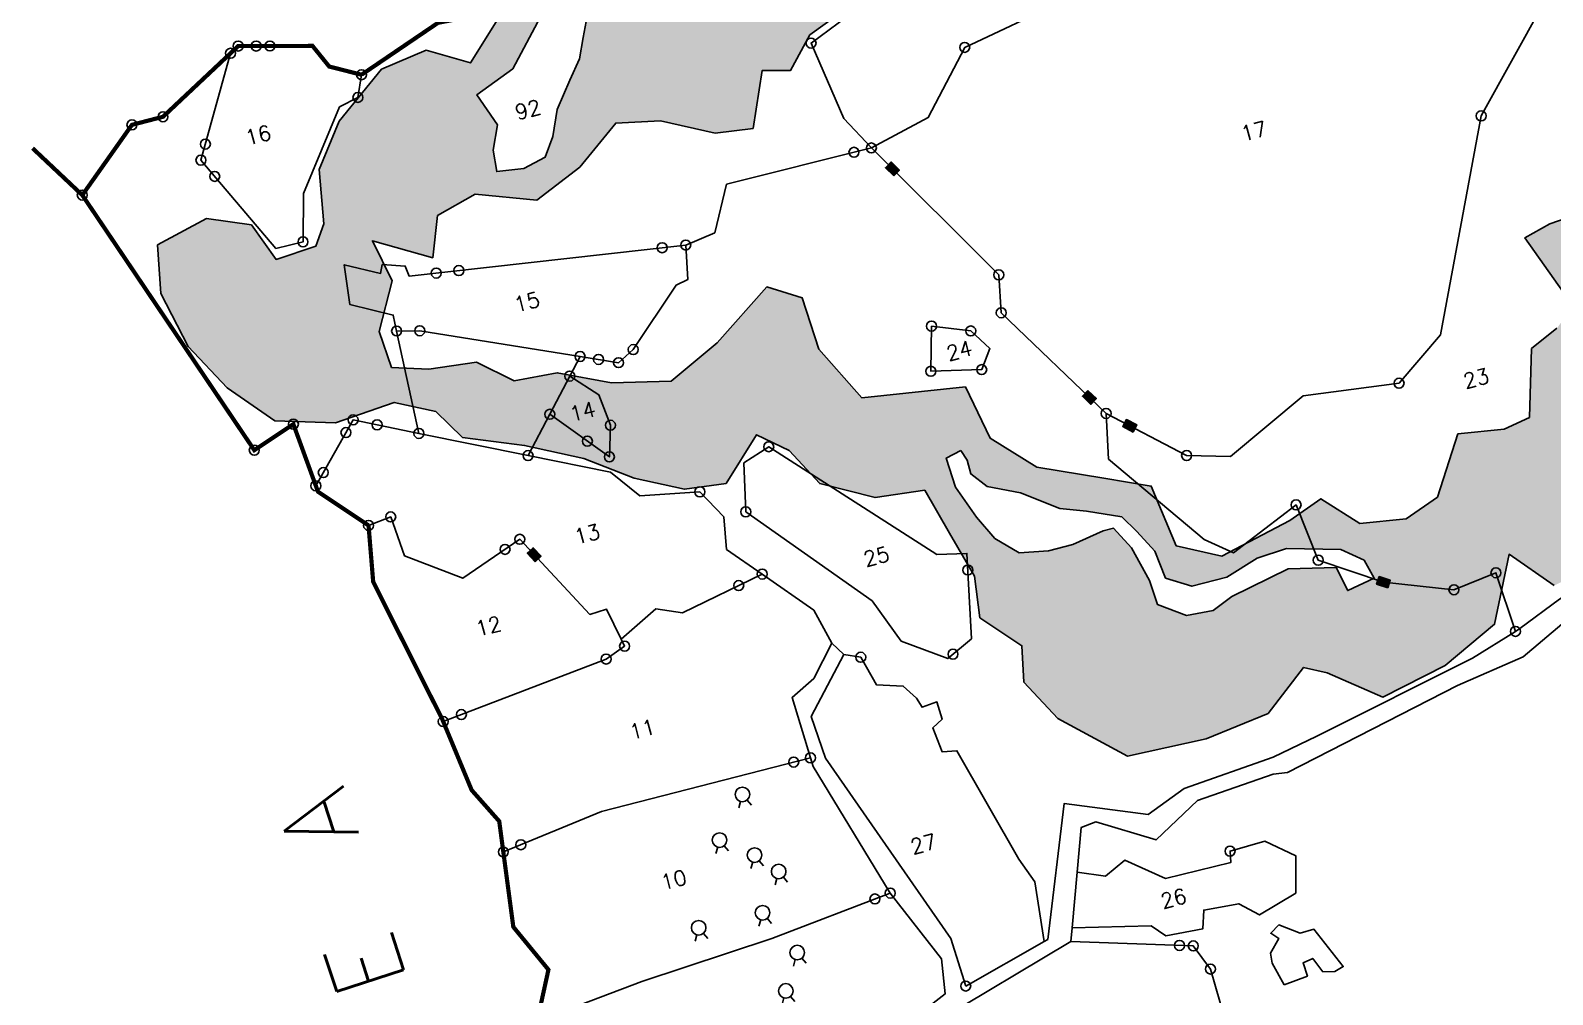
# Model space of a CAD drawing. Header units: metres. Extents: x 301635 to 304225, y 1951688 to 1954328.
# Drawn here: x 301635 to 302558, y 1952855 to 1953440 of the extents above; entities that cross this region are included whole.
import ezdxf

# ---------------------------------------------------------------- set-up
doc = ezdxf.new("R2010")
doc.units = ezdxf.units.M
doc.linetypes.add('DIVIDE', pattern=[1.25, 0.5, -0.25, 0, -0.25, 0, -0.25])
for name, color, linetype in [('OTHERS', 1, 'Continuous'), ('POLY_HATCH', 12, 'Continuous'), ('POLY_PARCEL', 6, 'Continuous'), ('POLY_WATER', 4, 'Continuous'), ('SYM_STONE', 1, 'Continuous'), ('SYM_WELL', 1, 'Continuous'), ('TEXT_MAPOUT', 7, 'Continuous'), ('TEXT_PARCEL', 7, 'Continuous'), ('V_BOUND_LINE', 7, 'Continuous'), ('V_DIVIDE_LINE', 7, 'DIVIDE')]:
    doc.layers.add(name, color=color, linetype=linetype)
doc.styles.get("Standard").update_dxf_attribs({"font": 'simplex.shx'})

# ---------------------------------------------------------------- blocks, each defined once
blk = doc.blocks.new('STONE')
blk.add_circle((0, 0), 0.851)
blk = doc.blocks.new('STONESQUAREFILLED')
blk.add_hatch(color=256).paths.add_polyline_path([(0.7, -0.48), (0.7, 0.48), (-0.7, 0.48), (-0.7, -0.48)])
blk.add_lwpolyline([(-0.7, 0.48), (0.7, 0.48), (0.7, -0.48), (-0.7, -0.48)], close=True)
blk = doc.blocks.new('MOTWELL')
at = {"layer": 'SYM_WELL'}
for points in [[(-0.77, 1.48), (-0.4, 0.77)], [(0.77, 1.48), (0.4, 0.77)]]:
    blk.add_lwpolyline(points, dxfattribs=at)
blk.add_circle((0, 0), 0.871, dxfattribs=at)

msp = doc.modelspace()

# ---------------------------------------------------------------- hatches: boundary and pattern name
at = {"layer": 'POLY_HATCH'}
h = msp.add_hatch(dxfattribs=at)
h.set_pattern_fill('ZIGZAG', color=256, scale=5.075977, angle=14.53187, style=0)
h.set_pattern_definition([(14.53187, (302080.223, 1951193.627), (11.55678, 19.6445), [16.11623, -16.11623]), (104.53187, (302095.824, 1951197.67), (-19.6445, 11.55678), [16.11623, -16.11623])])
h.paths.add_polyline_path([(303258.66, 1953084.99), (303275.33, 1953116.73), (303309.98, 1953113.6), (303338.48, 1953129.27), (303352.49, 1953156.5), (303373.45, 1953142.16), (303407.44, 1953146.51), (303439.26, 1953159.22), (303456.28, 1953184.68), (303466.66, 1953216.07), (303490.1, 1953192.17), (303521.92, 1953204.88), (303547.94, 1953230.12), (303554.95, 1953269.56), (303557.98, 1953319.45), (303557.82, 1953357.03), (303557.65, 1953394.61), (303558.69, 1953432.5), (303559.37, 1953476.68), (303537.34, 1953475.44), (303541.19, 1953463.04), (303543.31, 1953442.55), (303528.24, 1953434.18), (303512.56, 1953428.2), (303520.12, 1953401.46), (303510.55, 1953381.76), (303490.07, 1953374.54), (303481.69, 1953355.15), (303470.03, 1953333.64), (303442.11, 1953320.66), (303417.29, 1953330.17), (303401.52, 1953334.37), (303399.21, 1953306.35), (303379.17, 1953282.66), (303353.37, 1953266.41), (303324.7, 1953271.1), (303306.18, 1953280.96), (303293.46, 1953278.3), (303273.2, 1953245.63), (303250.69, 1953231.51), (303224.45, 1953231.72), (303201.81, 1953232.87), (303197.06, 1953209.31), (303179.68, 1953190.14), (303158.59, 1953185.31), (303142.9, 1953179.33), (303144.13, 1953157.33), (303135.75, 1953137.94), (303113.81, 1953126.52), (303091.79, 1953125.27), (303074.78, 1953134.25), (303048.88, 1953093.74), (303024.82, 1953085.59), (302995.26, 1953088.77), (302963.67, 1953085.05), (302941.51, 1953099.07), (302928.89, 1953120.67), (302896.41, 1953115.44), (302879.31, 1953134.6), (302875.64, 1953161.07), (302869.89, 1953185.73), (302846.67, 1953184.17), (302833.2, 1953199.17), (302816.06, 1953223.43), (302812.08, 1953251.09), (302785.54, 1953252.5), (302758.95, 1953259), (302751.16, 1953276.75), (302749.62, 1953299.95), (302737.66, 1953314.06), (302716.56, 1953309.23), (302697.78, 1953315.21), (302680.41, 1953330.47), (302679.76, 1953355.17), (302658.62, 1953355.43), (302634.12, 1953363.75), (302619.1, 1953384.73), (302620.75, 1953420.23), (302584.29, 1953425.44), (302576.96, 1953387.2), (302589.09, 1953352.72), (302577.74, 1953330), (302556.07, 1953322.47), (302541, 1953314.1), (302570.27, 1953272.59), (302560.34, 1953259.17), (302545.01, 1953246.91), (302543.71, 1953205.12), (302528.33, 1953197.95), (302500.32, 1953195.15), (302487.9, 1953156.86), (302468.98, 1953143.66), (302440.97, 1953140.87), (302417.31, 1953155.78), (302398.38, 1953142.58), (302357.34, 1953121.1), (302329.56, 1953127.29), (302314.42, 1953163.54), (302285.75, 1953168.23), (302245.07, 1953174.9), (302216.9, 1953192.47), (302201.8, 1953223.63), (302139.05, 1953216.93), (302112.87, 1953246.49), (302102.86, 1953277.7), (302081.37, 1953284.24), (302051.23, 1953250.28), (302023.39, 1953227.12), (301987.28, 1953226.05), (301954.4, 1953232.2), (301928.21, 1953227.32), (301905.48, 1953238.65), (301876.59, 1953234.35), (301853.94, 1953235.49), (301846.42, 1953257.14), (301854.4, 1953287.9), (301842.36, 1953312.2), (301878.87, 1953301.9), (301881.8, 1953327.53), (301904.63, 1953340.46), (301941.98, 1953336.75), (301968.05, 1953356.9), (301989.86, 1953383.6), (302016.98, 1953384.89), (302050.16, 1953377.55), (302073.08, 1953380.3), (302078.63, 1953415.53), (302095.86, 1953415.54), (302107.53, 1953437.05), (302133.9, 1953456.01), (302163.37, 1953463.01), (302197.44, 1953457.17), (302195.73, 1953500.73), (302218.47, 1953523.84), (302254.01, 1953522.21), (302279.31, 1953525.58), (302280.83, 1953541.92), (302290.63, 1953570.6), (302309.82, 1953587.7), (302331.54, 1953590.14), (302351.43, 1953594.66), (302349.19, 1953630.42), (302368.6, 1953656.5), (302392.67, 1953664.65), (302407.08, 1953680.5), (302397.65, 1953714.41), (302409.62, 1953734.73), (302431.03, 1953738.36), (302446.67, 1953749.43), (302435.6, 1953765.06), (302424.93, 1953803.74), (302432.3, 1953836.9), (302460.76, 1953857.67), (302464.97, 1953873.43), (302448.59, 1953914.46), (302457.2, 1953942.83), (302484.46, 1953963.29), (302501.21, 1953984.85), (302485.72, 1954027.39), (302485.64, 1954054.79), (302505.06, 1954080.87), (302526.95, 1954097.38), (302519.78, 1954112.74), (302513.14, 1954135.89), (302533.8, 1954157.19), (302561.41, 1954171.36), (302552.33, 1954198.98), (302571.31, 1954224.3), (302572.07, 1954241.08), (302542.51, 1954227.04), (302515.2, 1954211.67), (302519.41, 1954192.99), (302483.91, 1954189.53), (302456.92, 1954172.97), (302453.72, 1954143.44), (302422.12, 1954139.72), (302394.82, 1954124.35), (302390.2, 1954085.53), (302399.94, 1954050.43), (302408.39, 1954025.2), (302382.51, 1954019.13), (302364.47, 1954007.44), (302352.32, 1953973.04), (302353.99, 1953934.57), (302368.74, 1953909.7), (302368.33, 1953903.86), (302326.01, 1953892.25), (302310.54, 1953860.82), (302316.11, 1953822.08), (302337.85, 1953785), (302363.37, 1953762.91), (302349.93, 1953738.39), (302324.01, 1953737.41), (302288.47, 1953739.04), (302272.51, 1953729.16), (302274.41, 1953699.68), (302275.11, 1953669.89), (302248.21, 1953677.58), (302224.33, 1953683.51), (302207.53, 1953667.04), (302198.04, 1953637.16), (302199.89, 1953612.77), (302193.24, 1953601.48), (302163.06, 1953607.05), (302145.6, 1953598.06), (302128.66, 1953562.42), (302111.28, 1953543.25), (302084.35, 1953556.03), (302059.97, 1953549.08), (302030.59, 1953531.9), (302020.16, 1953505.6), (302016.7, 1953472.18), (301996.09, 1953480.23), (301970.39, 1953488.23), (301947.61, 1953470.21), (301919.47, 1953448.25), (301901.86, 1953420.09), (301874.97, 1953427.79), (301847.93, 1953416.32), (301822.27, 1953384.79), (301810.07, 1953355.49), (301812.89, 1953322.42), (301808.06, 1953309.05), (301783.99, 1953300.9), (301768.98, 1953321.88), (301741.82, 1953325.68), (301712.12, 1953309.69), (301714.02, 1953280.21), (301730.62, 1953248.17), (301754.37, 1953223.07), (301783.16, 1953203.12), (301819.9, 1953201.8), (301855.62, 1953214.24), (301880.7, 1953208.63), (301896.87, 1953193.05), (301934.53, 1953188.15), (301970.42, 1953180.23), (302000.95, 1953168.38), (302031.43, 1953161.61), (302056.74, 1953164.98), (302075.23, 1953194.65), (302094.94, 1953185.09), (302113.55, 1953165.04), (302147.05, 1953156.51), (302177.14, 1953161.12), (302192.19, 1953135.05), (302207.25, 1953108.98), (302210.61, 1953083.71), (302236.08, 1953066.71), (302237.32, 1953044.71), (302257.74, 1953022.59), (302300.05, 1952999.76), (302347.78, 1953010.22), (302385.27, 1953025.67), (302406.77, 1953053.57), (302421.04, 1953050.25), (302454.89, 1953035.43), (302492.65, 1953054.78), (302522.57, 1953079.76), (302531.36, 1953122.21), (302558.65, 1953103.14), (302586.26, 1953117.31), (302611.48, 1953130.86), (302620.75, 1953151.76), (302636.69, 1953127.19), (302655.69, 1953095.77), (302651.03, 1953062.04), (302690.16, 1953061.34), (302724.15, 1953065.69), (302746.04, 1953082.2), (302764.04, 1953098.98), (302757.56, 1953067.33), (302761.36, 1953025.59), (302793.79, 1953001.47), (302830.65, 1952984.88), (302868.85, 1952987.77), (302894.59, 1952974.67), (302938.19, 1952976.41), (302972.53, 1952974.47), (302984.38, 1953010.07), (303008.13, 1953019.41), (303024.65, 1952997.55), (303014.77, 1952979.04), (303025.57, 1952959.52), (303055.26, 1952941.07), (303087.33, 1952923.24), (303094.59, 1952897.7), (303124.91, 1952911.3), (303160.1, 1952950.39), (303201.36, 1952946.42), (303225.21, 1952980.03), (303256.33, 1953005.31), (303266.93, 1953045.68)])
h.paths.add_polyline_path([(302989.93, 1953062.92), (302988.32, 1953058.28), (302943.47, 1953046.66), (302932.53, 1953050.86), (302923.84, 1953062.67), (302918.76, 1953076.83), (302901.86, 1953082.3), (302885.64, 1953085.13), (302864.1, 1953092.21), (302853.41, 1953106.32), (302848.96, 1953123.46), (302846.13, 1953145.24), (302839.44, 1953154.76), (302827.87, 1953155.98), (302803.05, 1953159.4), (302793.68, 1953173.85), (302791.24, 1953188.69), (302790.12, 1953203.88), (302783.38, 1953219.01), (302767.16, 1953221.85), (302751.97, 1953220.72), (302735.46, 1953219.26), (302727.45, 1953228.43), (302725.01, 1953243.28), (302724.86, 1953260.12), (302696.29, 1953278.04), (302674.46, 1953280.82), (302658.58, 1953282.34), (302643.98, 1953289.81), (302631.03, 1953296.3), (302623.66, 1953308.46), (302625.52, 1953323.01), (302630.79, 1953324.38), (302652.97, 1953320.28), (302668.6, 1953308.85), (302678.95, 1953296.06), (302700.49, 1953288.98), (302712.41, 1953286.44), (302729.36, 1953275.36), (302740.74, 1953258.61), (302752.41, 1953246.16), (302775.61, 1953238.11), (302787.58, 1953229.95), (302798.37, 1953204.61), (302807.8, 1953184.54), (302821.13, 1953171.12), (302843.35, 1953161.4), (302851.66, 1953156.52), (302864.7, 1953138.79), (302871.48, 1953118.04), (302887.11, 1953106.62), (302906.01, 1953098.85), (302914.61, 1953098.27), (302929.31, 1953079.57), (302943.28, 1953069.12), (302965.46, 1953065.02), (302975.37, 1953064.78)], flags=16)
h.paths.add_polyline_path([(302904.61, 1953060.22), (302902.34, 1953047.21), (302848.06, 1953034.27), (302823.05, 1953043.6), (302808.7, 1953077.15), (302804.55, 1953097.53), (302812.12, 1953111.92), (302809.61, 1953125.95), (302794.75, 1953126.62), (302775.38, 1953127.24), (302767.62, 1953135.39), (302766.72, 1953147.58), (302756.76, 1953164.2), (302731.47, 1953174.59), (302704.45, 1953169.84), (302691.91, 1953179.02), (302680.34, 1953197.48), (302672.74, 1953218.09), (302669.37, 1953239.81), (302678.35, 1953244.39), (302693.8, 1953237.1), (302707.72, 1953222.64), (302718.69, 1953210.8), (302735.2, 1953203.79), (302755.63, 1953203.44), (302765.27, 1953192.39), (302784.99, 1953151.19), (302801.26, 1953140.73), (302820.67, 1953135.59), (302833.02, 1953118.47), (302837.96, 1953099.42), (302845.01, 1953080.92), (302860.23, 1953070.18), (302881.71, 1953070.1), (302901.08, 1953069.48)], flags=16)
h.paths.add_polyline_path([(302449.67, 1953107.75), (302433.56, 1953100.18), (302426.54, 1953114.18), (302397.37, 1953113.39), (302363.29, 1953096.65), (302351.96, 1953088.07), (302335.8, 1953085.01), (302318.24, 1953091.75), (302313.34, 1953106.29), (302302.56, 1953126.08), (302291.58, 1953137.92), (302285.23, 1953136.27), (302266.99, 1953128.16), (302252.17, 1953124.32), (302234.41, 1953123.1), (302219.74, 1953131.72), (302208.49, 1953144.62), (302195.87, 1953162.8), (302190.15, 1953180.52), (302199.13, 1953185.11), (302202.89, 1953179.3), (302205.08, 1953170.84), (302214.96, 1953163.24), (302235.16, 1953159.43), (302259.11, 1953149.83), (302275.31, 1953148.38), (302296.56, 1953144.86), (302305.66, 1953135.92), (302316.63, 1953124.08), (302323.14, 1953107.7), (302339.1, 1953102.8), (302360.27, 1953108.29), (302378.74, 1953119.86), (302396.47, 1953125.58), (302429.37, 1953125.07), (302443.48, 1953118.57)], flags=16)
h.paths.add_polyline_path([(301967.77, 1953422.46), (301962.04, 1953409.68), (301954.24, 1953391.84), (301951.72, 1953375.38), (301947.06, 1953362.88), (301934.12, 1953356.13), (301917.69, 1953354.13), (301915.45, 1953367.11), (301918.24, 1953382.51), (301905.62, 1953400.7), (301927.5, 1953416.54), (301944.21, 1953447.97), (301961.03, 1953465.89), (301974.36, 1953458.05), (301970.05, 1953435.47)], flags=16)

# ---------------------------------------------------------------- linework, layer by layer
at = {"layer": 'OTHERS'}
msp.add_lwpolyline([(302394.97, 1952861.14), (302387.68, 1952874.17), (302386.79, 1952880.33), (302391.77, 1952889.26), (302386.86, 1952892.43), (302391.79, 1952897.43), (302404.64, 1952892.42), (302413.1, 1952894.79), (302430.86, 1952872.22), (302425.75, 1952869.3), (302418.53, 1952869.02), (302412.33, 1952877.18), (302406.47, 1952874.42), (302409.08, 1952866.39)], close=True, dxfattribs=at)
at = {"layer": 'POLY_HATCH'}
for points in [[(301970.05, 1953435.47), (301974.36, 1953458.05), (301974.36, 1953458.05), (301961.03, 1953465.89), (301944.21, 1953447.97), (301927.5, 1953416.54), (301905.62, 1953400.7), (301918.24, 1953382.51), (301915.45, 1953367.11), (301917.69, 1953354.13), (301934.12, 1953356.13), (301947.06, 1953362.88), (301951.72, 1953375.38), (301954.24, 1953391.84), (301962.04, 1953409.68), (301967.77, 1953422.46), (301970.05, 1953435.47)], [(302133.9, 1953456.01), (302107.53, 1953437.05), (302095.86, 1953415.54), (302078.63, 1953415.53), (302073.08, 1953380.3), (302050.16, 1953377.55), (302016.98, 1953384.89), (301989.86, 1953383.6), (301968.05, 1953356.9), (301941.98, 1953336.75), (301904.63, 1953340.46), (301881.8, 1953327.53), (301878.87, 1953301.9), (301842.36, 1953312.2), (301854.4, 1953287.9), (301846.42, 1953257.14), (301853.94, 1953235.49), (301876.59, 1953234.35), (301905.48, 1953238.65), (301928.21, 1953227.32), (301954.4, 1953232.2), (301987.28, 1953226.05), (302023.39, 1953227.12), (302051.23, 1953250.28), (302081.37, 1953284.24), (302102.86, 1953277.7), (302112.87, 1953246.49), (302139.05, 1953216.93), (302201.8, 1953223.63), (302216.9, 1953192.47), (302245.07, 1953174.9), (302285.75, 1953168.23), (302314.42, 1953163.54), (302329.56, 1953127.29), (302357.34, 1953121.1), (302398.38, 1953142.58), (302417.31, 1953155.78), (302440.97, 1953140.87), (302468.98, 1953143.66), (302487.9, 1953156.86), (302500.32, 1953195.15), (302528.33, 1953197.95), (302543.71, 1953205.12), (302545.01, 1953246.91), (302560.34, 1953259.17)], [(302558.65, 1953103.14), (302531.36, 1953122.21), (302522.57, 1953079.76), (302492.65, 1953054.78), (302454.89, 1953035.43), (302421.04, 1953050.25), (302406.77, 1953053.57), (302385.27, 1953025.67), (302347.78, 1953010.22), (302300.05, 1952999.76), (302257.74, 1953022.59), (302237.32, 1953044.71), (302236.08, 1953066.71), (302210.61, 1953083.71), (302207.25, 1953108.98), (302192.19, 1953135.05), (302177.14, 1953161.12), (302147.05, 1953156.51), (302113.55, 1953165.04), (302094.94, 1953185.09), (302075.23, 1953194.65), (302056.74, 1953164.98), (302031.43, 1953161.61), (302000.95, 1953168.38), (301970.42, 1953180.23), (301934.53, 1953188.15), (301896.87, 1953193.05), (301880.7, 1953208.63), (301855.62, 1953214.24), (301819.9, 1953201.8), (301783.16, 1953203.12), (301754.37, 1953223.07), (301730.62, 1953248.17), (301714.02, 1953280.21), (301712.12, 1953309.69), (301741.82, 1953325.68), (301768.98, 1953321.88), (301783.99, 1953300.9), (301808.06, 1953309.05), (301812.89, 1953322.42), (301810.07, 1953355.49), (301822.27, 1953384.79), (301847.93, 1953416.32), (301874.97, 1953427.79), (301901.86, 1953420.09), (301919.47, 1953448.25)], [(302570.27, 1953272.59), (302541, 1953314.1), (302556.07, 1953322.47), (302577.74, 1953330)], [(302199.13, 1953185.11), (302190.15, 1953180.52), (302195.87, 1953162.8), (302208.49, 1953144.62), (302219.74, 1953131.72), (302234.41, 1953123.1), (302252.17, 1953124.32), (302266.99, 1953128.16), (302285.23, 1953136.27), (302291.58, 1953137.92), (302302.56, 1953126.08), (302313.34, 1953106.29), (302318.24, 1953091.75), (302335.8, 1953085.01), (302351.96, 1953088.07), (302363.29, 1953096.65), (302397.37, 1953113.39), (302426.54, 1953114.18), (302433.56, 1953100.18), (302449.67, 1953107.75), (302443.48, 1953118.57), (302429.37, 1953125.07), (302396.47, 1953125.58), (302378.74, 1953119.86), (302360.27, 1953108.29), (302339.1, 1953102.8), (302323.14, 1953107.7), (302316.63, 1953124.08), (302305.66, 1953135.92), (302296.56, 1953144.86), (302275.31, 1953148.38), (302259.11, 1953149.83), (302235.16, 1953159.43), (302214.96, 1953163.24), (302205.08, 1953170.84), (302202.89, 1953179.3), (302199.13, 1953185.11)]]:
    msp.add_lwpolyline(points, dxfattribs=at)
at = {"layer": 'POLY_PARCEL'}
for points in [[(302144.81, 1953368.5), (302179.33, 1953386.94), (302201.39, 1953429.49), (302260.71, 1953457.25), (302332.46, 1953482.91), (302467.23, 1953568.62), (302481.55, 1953659.16)], [(302144.81, 1953368.5), (302128.12, 1953386.39), (302108.23, 1953432.08), (302130.05, 1953448.17), (302136.6, 1953454.95), (302144.06, 1953472.68), (302126.76, 1953488.8), (302125.16, 1953506.31), (302107.28, 1953551.7)], [(302552.34, 1953456.07), (302514.44, 1953387.94), (302489.89, 1953255.12), (302464.67, 1953225.86), (302406.46, 1953218.21), (302362.44, 1953181.47), (302335.92, 1953182.03), (302287.1, 1953207.53)], [(301756.31, 1953425.9), (301738.39, 1953361.1), (301783.88, 1953307.59), (301800.26, 1953311.57), (301800.46, 1953340.79), (301822.48, 1953393.33), (301833.56, 1953399.15), (301835.76, 1953412.9)], [(302032.27, 1953309.62), (302049.88, 1953317.13), (302056.99, 1953346.54), (302144.81, 1953368.5)], [(302144.81, 1953368.5), (302222.02, 1953291.57), (302223.5, 1953268.58), (302287.1, 1953207.53)], [(301857.01, 1953257.52), (301854.92, 1953267.13), (301828.57, 1953273.68), (301825.29, 1953297.72), (301847.29, 1953292.45), (301848.31, 1953297.8), (301862.22, 1953296.86), (301864.6, 1953290.78), (302032.27, 1953309.62)], [(302032.27, 1953309.62), (302033.63, 1953288.84), (302026.49, 1953285.38), (302000.46, 1953246.25), (301991.53, 1953238.32), (301968.21, 1953242.06)], [(301968.21, 1953242.06), (301871.04, 1953257.66), (301857.01, 1953257.52)], [(301870.51, 1953195.42), (301857.01, 1953257.52)], [(301968.21, 1953242.06), (301961.96, 1953230.16)], [(301961.96, 1953230.16), (301979.68, 1953218.92), (301986.63, 1953200.39), (301985.97, 1953181.22), (301949.83, 1953207.03)], [(301961.96, 1953230.16), (301949.83, 1953207.03)], [(301870.51, 1953195.42), (301830.65, 1953203.63), (301808.03, 1953163.7)], [(301949.83, 1953207.03), (301936.69, 1953182)], [(302287.1, 1953207.53), (302288.56, 1953179.82), (302346.46, 1953131.2), (302364.23, 1953123.13), (302402.25, 1953152.12), (302415.68, 1953118.57), (302455.22, 1953105.21), (302497.97, 1953100.63), (302523.41, 1953110.95), (302535.23, 1953075.42)], [(301936.69, 1953182), (301870.51, 1953195.42)], [(302078.62, 1953110.12), (302057.05, 1953125.12), (302055.34, 1953144.82), (302040.82, 1953160), (302004.51, 1953157.57), (301986.63, 1953171.88), (301936.69, 1953182)], [(301839.99, 1953139.64), (301853.41, 1953144.82), (301861.82, 1953121.14), (301897.07, 1953107.63), (301931.67, 1953131.23), (301974.17, 1953085.72), (301984.24, 1953088.8), (301993.14, 1953070.7)], [(301993.14, 1953070.7), (302014.05, 1953088.98), (302030.35, 1953086.6), (302078.62, 1953110.12)], [(302120.92, 1953068.29), (302109.9, 1953088.37), (302078.62, 1953110.12)], [(301993.14, 1953070.7), (301995.23, 1953066.45), (301984.03, 1953058.64), (301885.25, 1953020.75)], [(302128.13, 1953061.33), (302138.39, 1953059.75), (302147.88, 1953043.05), (302164.13, 1953042.29), (302172.11, 1953034.96), (302175.58, 1953029.41), (302184.52, 1953032.65), (302187.76, 1953022.25), (302181.96, 1953016.88), (302187.76, 1953002.35), (302196.63, 1953002.99), (302234.12, 1952937.36), (302243.8, 1952923.47), (302249.54, 1952887.32)], [(302107.85, 1952998.74), (301981.22, 1952966.28), (301921.7, 1952941.67)], [(302269.6, 1952929.38), (302286.67, 1952927.02), (302298.36, 1952936.8), (302323.12, 1952925.64), (302362.75, 1952935.37), (302362.23, 1952942.17), (302383.26, 1952948.15), (302402.08, 1952939.35), (302402.06, 1952916.79), (302380.09, 1952903.46), (302367.46, 1952910.31), (302346.25, 1952906.41), (302345.8, 1952895.1), (302323.25, 1952890.86), (302314.39, 1952896.91), (302266.55, 1952895.71)], [(302156.24, 1952916.75), (302084.4, 1952889.23), (302005.64, 1952863.05), (301942.19, 1952839.01)], [(302265.79, 1952887.31), (302339.96, 1952884.71), (302350.34, 1952870.71), (302359.14, 1952840.58)]]:
    msp.add_lwpolyline(points, dxfattribs=at)
for points in [[(302181.26, 1953260.48), (302180.86, 1953233.08), (302211.67, 1953234.11), (302216.66, 1953246.91), (302205.06, 1953257.56)], [(302068.68, 1953147.9), (302067.42, 1953177.55), (302082.56, 1953187.36), (302184.45, 1953121.98), (302202.74, 1953122.71), (302205.44, 1953070.95), (302191.14, 1953058.95), (302162.93, 1953069.57), (302145.37, 1953093.92)]]:
    msp.add_lwpolyline(points, close=True, dxfattribs=at)
at = {"layer": 'POLY_WATER'}
for points in [[(302693.17, 1953685.48), (302693.23, 1953682.86), (302697.04, 1953637.94), (302691.52, 1953623.85), (302688.18, 1953615.68), (302673.38, 1953602.78), (302637.01, 1953537.16), (302611.31, 1953480.48), (302597.35, 1953442.89), (302590.76, 1953395.59), (302612.08, 1953339.57), (302631.07, 1953292.92), (302624.72, 1953272.13), (302633.02, 1953216.24), (302615.75, 1953129.42), (302561.92, 1953094.98), (302537.99, 1953077.15), (302535.23, 1953075.42)], [(302269.6, 1952929.38), (302272.06, 1952956.55), (302280.96, 1952959.99), (302317.51, 1952948.98), (302342.54, 1952972.87), (302388.4, 1952988.77), (302397.08, 1952989.88), (302500.15, 1953042.64), (302539.98, 1953059.96), (302584.15, 1953097.45), (302620.61, 1953118.23), (302622.5, 1953122.96)], [(302535.23, 1953075.42), (302509.19, 1953059.09), (302414.77, 1953011.87), (302388.41, 1952999.06), (302334.38, 1952980.12), (302312.62, 1952964.29), (302261.61, 1952971.03), (302251.85, 1952888.63), (302249.54, 1952887.32)], [(302107.85, 1952998.74), (302096.73, 1953035.41), (302109.98, 1953046.88), (302120.92, 1953068.29)], [(302128.13, 1953061.33), (302120.92, 1953068.29)], [(302128.13, 1953061.33), (302108.32, 1953023.8), (302116.95, 1952998.64), (302192.94, 1952889.12), (302201.97, 1952860.38)], [(302156.24, 1952916.75), (302109.47, 1952993.4), (302107.85, 1952998.74)], [(302266.55, 1952895.71), (302269.6, 1952929.38)], [(302174.99, 1952822.04), (302174.89, 1952844.27), (302189.51, 1952855.57), (302187.25, 1952876.98), (302156.24, 1952916.75)], [(302265.79, 1952887.31), (302266.55, 1952895.71)], [(302183.8, 1952838.41), (302265.79, 1952887.31)], [(302249.54, 1952887.32), (302201.97, 1952860.38)]]:
    msp.add_lwpolyline(points, dxfattribs=at)
at = {"layer": 'V_BOUND_LINE', "const_width": 2.54}
for points in [[(301835.76, 1953412.9), (301882.13, 1953444.38), (301914.56, 1953450.63), (301993.54, 1953512), (302070.85, 1953557.79), (302107.28, 1953551.7)], [(301666.47, 1953339.91), (301696.57, 1953382.52), (301715.39, 1953387.4), (301756.31, 1953425.9)], [(301756.31, 1953425.9), (301760.97, 1953430.28), (301806.03, 1953430.36), (301816.16, 1953417.84), (301835.76, 1953412.9)], [(301666.47, 1953339.91), (301770.74, 1953185.26), (301794.41, 1953201.03), (301808.03, 1953163.7)], [(301808.03, 1953163.7), (301809.35, 1953160.08), (301839.99, 1953139.64)], [(301839.99, 1953139.64), (301842.81, 1953105.44), (301884.69, 1953022.11), (301885.25, 1953020.75)], [(301885.25, 1953020.75), (301902.52, 1952979.15), (301919.22, 1952960.28), (301921.7, 1952941.67)], [(301921.7, 1952941.67), (301927.75, 1952896.23), (301949.04, 1952870.29), (301942.19, 1952839.01)]]:
    msp.add_lwpolyline(points, dxfattribs=at)
at = {"layer": 'V_DIVIDE_LINE', "const_width": 2.54}
msp.add_lwpolyline([(301666.47, 1953339.91), (301636.3, 1953368.36)], dxfattribs=at)

# ---------------------------------------------------------------- block references
at = {"layer": 'SYM_STONE'}
for name, p, xscale, yscale, zscale, rotation in [('STONE', (302108.23, 1953432.08), 3.553184245083255, 3.553184245083255, 3.553184245083255, 14.53186673371526), ('STONE', (301756.31, 1953425.9), 3.553184245083255, 3.553184245083255, 3.553184245083255, 14.53186673371526), ('STONE', (301760.97, 1953430.28), 3.553184245083255, 3.553184245083255, 3.553184245083255, 14.53186673371526), ('STONE', (301771.88, 1953430.3), 3.553184245083255, 3.553184245083255, 3.553184245083255, 14.53186673371526), ('STONE', (301780.21, 1953430.31), 3.553184245083255, 3.553184245083255, 3.553184245083255, 14.53186673371526), ('STONE', (302201.39, 1953429.49), 3.553184245083255, 3.553184245083255, 3.553184245083255, 14.53186673371526), ('STONE', (301835.76, 1953412.9), 3.553184245083255, 3.553184245083255, 3.553184245083255, 14.53186673371526), ('STONE', (301833.56, 1953399.15), 3.553184245083255, 3.553184245083255, 3.553184245083255, 14.53186673371526), ('STONE', (301715.39, 1953387.4), 3.553184245083255, 3.553184245083255, 3.553184245083255, 14.53186673371526), ('STONE', (302514.44, 1953387.94), 3.553184245083255, 3.553184245083255, 3.553184245083255, 14.53186673371526), ('STONE', (301696.57, 1953382.52), 3.553184245083255, 3.553184245083255, 3.553184245083255, 14.53186673371526), ('STONE', (301741.08, 1953370.82), 3.553184245083255, 3.553184245083255, 3.553184245083255, 14.53186673371526), ('STONE', (302144.81, 1953368.5), 3.553184245083255, 3.553184245083255, 3.553184245083255, 14.53186673371526), ('STONE', (301738.39, 1953361.1), 3.553184245083255, 3.553184245083255, 3.553184245083255, 14.53186673371526), ('STONE', (302134.26, 1953365.86), 3.553184245083255, 3.553184245083255, 3.553184245083255, 14.53186673371526), ('STONE', (301746.74, 1953351.28), 3.553184245083255, 3.553184245083255, 3.553184245083255, 14.53186673371526), ('STONESQUAREFILLED', (302157.6, 1953355.76), 5.075977492976079, 5.075977492976079, 5.075977492976079, 135.1014962877239), ('STONE', (301666.47, 1953339.91), 3.553184245083255, 3.553184245083255, 3.553184245083255, 14.53186673371526), ('STONE', (301800.26, 1953311.57), 3.553184245083255, 3.553184245083255, 3.553184245083255, 14.53186673371526), ('STONE', (302017.99, 1953308.02), 3.553184245083255, 3.553184245083255, 3.553184245083255, 14.53186673371526), ('STONE', (302032.27, 1953309.62), 3.553184245083255, 3.553184245083255, 3.553184245083255, 14.53186673371526), ('STONE', (301881.03, 1953292.63), 3.553184245083255, 3.553184245083255, 3.553184245083255, 14.53186673371526), ('STONE', (301894.72, 1953294.17), 3.553184245083255, 3.553184245083255, 3.553184245083255, 14.53186673371526), ('STONE', (302222.02, 1953291.57), 3.553184245083255, 3.553184245083255, 3.553184245083255, 14.53186673371526), ('STONE', (302223.5, 1953268.58), 3.553184245083255, 3.553184245083255, 3.553184245083255, 14.53186673371526), ('STONE', (301857.01, 1953257.52), 3.553184245083255, 3.553184245083255, 3.553184245083255, 14.53186673371526), ('STONE', (301871.04, 1953257.66), 3.553184245083255, 3.553184245083255, 3.553184245083255, 14.53186673371526), ('STONE', (302181.26, 1953260.48), 3.553184245083255, 3.553184245083255, 3.553184245083255, 14.53186673371526), ('STONE', (302205.06, 1953257.56), 3.553184245083255, 3.553184245083255, 3.553184245083255, 14.53186673371526), ('STONE', (302000.46, 1953246.25), 3.553184245083255, 3.553184245083255, 3.553184245083255, 14.53186673371526), ('STONE', (301968.21, 1953242.06), 3.553184245083255, 3.553184245083255, 3.553184245083255, 14.53186673371526), ('STONE', (301979.42, 1953240.27), 3.553184245083255, 3.553184245083255, 3.553184245083255, 14.53186673371526), ('STONE', (301991.53, 1953238.32), 3.553184245083255, 3.553184245083255, 3.553184245083255, 14.53186673371526), ('STONE', (301961.96, 1953230.16), 3.553184245083255, 3.553184245083255, 3.553184245083255, 14.53186673371526), ('STONE', (302180.86, 1953233.08), 3.553184245083255, 3.553184245083255, 3.553184245083255, 14.53186673371526), ('STONE', (302211.67, 1953234.11), 3.553184245083255, 3.553184245083255, 3.553184245083255, 14.53186673371526), ('STONE', (302464.67, 1953225.86), 3.553184245083255, 3.553184245083255, 3.553184245083255, 14.53186673371526), ('STONESQUAREFILLED', (302276.97, 1953217.25), 5.075977492976079, 5.075977492976079, 5.075977492976079, 316.1706136098948), ('STONE', (301794.41, 1953201.03), 3.553184245083255, 3.553184245083255, 3.553184245083255, 14.53186673371526), ('STONE', (301830.65, 1953203.63), 3.553184245083255, 3.553184245083255, 3.553184245083255, 14.53186673371526), ('STONE', (301845.19, 1953200.64), 3.553184245083255, 3.553184245083255, 3.553184245083255, 14.53186673371526), ('STONE', (301949.83, 1953207.03), 3.553184245083255, 3.553184245083255, 3.553184245083255, 14.53186673371526), ('STONE', (301986.63, 1953200.39), 3.553184245083255, 3.553184245083255, 3.553184245083255, 14.53186673371526), ('STONE', (302287.1, 1953207.53), 3.553184245083255, 3.553184245083255, 3.553184245083255, 14.53186673371526), ('STONESQUAREFILLED', (302301.45, 1953200.04), 5.075977492976079, 5.075977492976079, 5.075977492976079, 152.4284504736725), ('STONE', (301826.3, 1953195.95), 3.553184245083255, 3.553184245083255, 3.553184245083255, 14.53186673371526), ('STONE', (301870.51, 1953195.42), 3.553184245083255, 3.553184245083255, 3.553184245083255, 14.53186673371526), ('STONE', (301972.64, 1953190.74), 3.553184245083255, 3.553184245083255, 3.553184245083255, 14.53186673371526), ('STONE', (301770.74, 1953185.26), 3.553184245083255, 3.553184245083255, 3.553184245083255, 14.53186673371526), ('STONE', (301936.69, 1953182), 3.553184245083255, 3.553184245083255, 3.553184245083255, 14.53186673371526), ('STONE', (302082.56, 1953187.36), 3.553184245083255, 3.553184245083255, 3.553184245083255, 14.53186673371526), ('STONE', (302335.92, 1953182.03), 3.553184245083255, 3.553184245083255, 3.553184245083255, 14.53186673371526), ('STONE', (301985.97, 1953181.22), 3.553184245083255, 3.553184245083255, 3.553184245083255, 14.53186673371526), ('STONE', (301808.03, 1953163.7), 3.553184245083255, 3.553184245083255, 3.553184245083255, 14.53186673371526), ('STONE', (301812.57, 1953171.71), 3.553184245083255, 3.553184245083255, 3.553184245083255, 14.53186673371526), ('STONE', (302040.82, 1953160), 3.553184245083255, 3.553184245083255, 3.553184245083255, 14.53186673371526), ('STONE', (301853.41, 1953144.82), 3.553184245083255, 3.553184245083255, 3.553184245083255, 14.53186673371526), ('STONE', (302068.68, 1953147.9), 3.553184245083255, 3.553184245083255, 3.553184245083255, 14.53186673371526), ('STONE', (302402.25, 1953152.12), 3.553184245083255, 3.553184245083255, 3.553184245083255, 14.53186673371526), ('STONE', (301839.99, 1953139.64), 3.553184245083255, 3.553184245083255, 3.553184245083255, 14.53186673371526), ('STONE', (301931.67, 1953131.23), 3.553184245083255, 3.553184245083255, 3.553184245083255, 14.53186673371526), ('STONE', (301922.74, 1953125.14), 3.553184245083255, 3.553184245083255, 3.553184245083255, 14.53186673371526), ('STONESQUAREFILLED', (301940.42, 1953121.86), 5.075977492976079, 5.075977492976079, 5.075977492976079, 133.0441892381704), ('STONE', (302415.68, 1953118.57), 3.553184245083255, 3.553184245083255, 3.553184245083255, 14.53186673371526), ('STONE', (302078.62, 1953110.12), 3.553184245083255, 3.553184245083255, 3.553184245083255, 14.53186673371526), ('STONE', (302203.27, 1953112.62), 3.553184245083255, 3.553184245083255, 3.553184245083255, 14.53186673371526), ('STONE', (302523.41, 1953110.95), 3.553184245083255, 3.553184245083255, 3.553184245083255, 14.53186673371526), ('STONE', (302064.39, 1953103.19), 3.553184245083255, 3.553184245083255, 3.553184245083255, 14.53186673371526), ('STONESQUAREFILLED', (302455.22, 1953105.21), 5.075977492976079, 5.075977492976079, 5.075977492976079, 161.3322293896989), ('STONE', (302497.97, 1953100.63), 3.553184245083255, 3.553184245083255, 3.553184245083255, 14.53186673371526), ('STONE', (302535.23, 1953075.42), 3.553184245083255, 3.553184245083255, 3.553184245083255, 14.53186673371526), ('STONE', (301995.23, 1953066.45), 3.553184245083255, 3.553184245083255, 3.553184245083255, 14.53186673371526), ('STONE', (302194.28, 1953061.59), 3.553184245083255, 3.553184245083255, 3.553184245083255, 14.53186673371526), ('STONE', (301984.03, 1953058.64), 3.553184245083255, 3.553184245083255, 3.553184245083255, 14.53186673371526), ('STONE', (302138.39, 1953059.75), 3.553184245083255, 3.553184245083255, 3.553184245083255, 14.53186673371526), ('STONE', (301896.27, 1953024.98), 3.553184245083255, 3.553184245083255, 3.553184245083255, 14.53186673371526), ('STONE', (301885.25, 1953020.75), 3.553184245083255, 3.553184245083255, 3.553184245083255, 14.53186673371526), ('STONE', (302107.85, 1952998.74), 3.553184245083255, 3.553184245083255, 3.553184245083255, 14.53186673371526), ('STONE', (302097.71, 1952996.14), 3.553184245083255, 3.553184245083255, 3.553184245083255, 14.53186673371526), ('STONE', (301921.7, 1952941.67), 3.553184245083255, 3.553184245083255, 3.553184245083255, 14.53186673371526), ('STONE', (301932.31, 1952946.06), 3.553184245083255, 3.553184245083255, 3.553184245083255, 14.53186673371526), ('STONE', (302362.23, 1952942.17), 3.553184245083255, 3.553184245083255, 3.553184245083255, 14.53186673371526), ('STONE', (302156.24, 1952916.75), 3.553184245083255, 3.553184245083255, 3.553184245083255, 14.53186673371526), ('STONE', (302146.96, 1952913.2), 3.553184245083255, 3.553184245083255, 3.553184245083255, 14.53186673371526), ('STONE', (302331.59, 1952885), 3.553184245083255, 3.553184245083255, 3.553184245083255, 14.53186673371526), ('STONE', (302339.96, 1952884.71), 3.553184245083255, 3.553184245083255, 3.553184245083255, 14.53186673371526), ('STONE', (302350.34, 1952870.71), 3.553184245083255, 3.553184245083255, 3.553184245083255, 14.53186673371526), ('STONE', (302201.97, 1952860.38), 3.553184245083255, 3.553184245083255, 3.553184245083255, 14.53186673371526)]:
    msp.add_blockref(name, p, dxfattribs=dict(at, xscale=xscale, yscale=yscale, zscale=zscale, rotation=rotation))
at = {"layer": 'SYM_WELL', "xscale": 5.075977492976079, "yscale": 5.075977492976079, "zscale": 5.075977492976079, "rotation": 192.4611732005353}
for p in [(302066.66, 1952976.54), (302052.78, 1952948.84), (302074, 1952939.77), (302088.61, 1952929.83), (302078.85, 1952904.82), (302040.13, 1952895.71), (302099.84, 1952880.66), (302092.95, 1952857.43)]:
    msp.add_blockref('MOTWELL', p, dxfattribs=at)

# ---------------------------------------------------------------- texts
at = {"layer": 'TEXT_MAPOUT'}
msp.add_text('A  R  E  B I  A  N    S  E  A', height=42.69, rotation=108.11255, dxfattribs=at).set_placement((302120.01, 1952079.21))
at = {"layer": 'TEXT_PARCEL'}
for s, p in [('92', (301930.18, 1953385.35)), ('16', (301766.64, 1953369.85)), ('17', (302370.16, 1953372.3)), ('15', (301929.56, 1953268.72)), ('24', (302191.65, 1953239.19)), ('23', (302505.02, 1953222.42)), ('14', (301963.3, 1953202.31)), ('13', (301966.04, 1953127.98)), ('25', (302141.45, 1953114.44)), ('12', (301906.23, 1953072.17)), ('11', (301999.49, 1953009.63)), ('27', (302169.93, 1952940.12)), ('10', (302018.55, 1952918.4)), ('26', (302321.55, 1952907.07))]:
    msp.add_text(s, height=9.137, rotation=14.53187, dxfattribs=at).set_placement(p)

doc.saveas('drawing.dxf')
